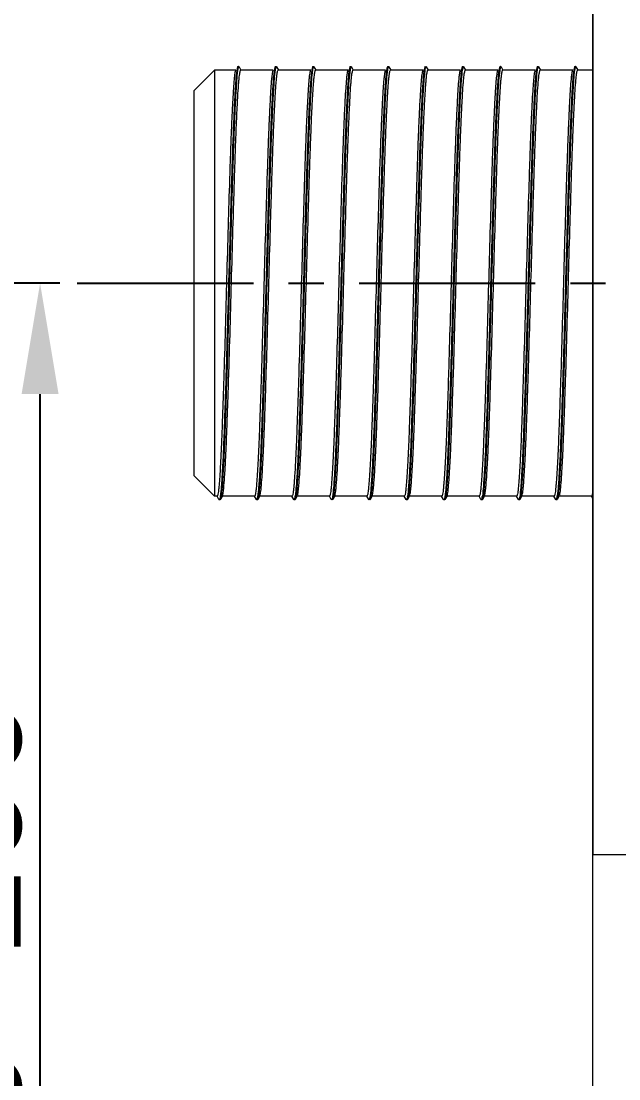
# Model space of a CAD drawing. Header units: millimetres. Extents: x 789 to 1209, y -1278 to -684.
# Drawn here: x 1021.25 to 1042.8, y -827.27 to -789.11 of the extents above; entities that cross this region are included whole.
import ezdxf

# ---------------------------------------------------------------- set-up
doc = ezdxf.new("R2010")
doc.units = ezdxf.units.MM
doc.header["$LTSCALE"] = 0.1
doc.linetypes.add('CENTERX2', pattern=[101.6, 63.5, -12.7, 12.7, -12.7])
doc.layers.get('0').update_dxf_attribs({"lineweight": 13})
doc.layers.add('CENTER', color=1, linetype='CENTERX2')
doc.layers.add('DIM', color=3, linetype='Continuous', lineweight=9)
doc.styles.get("Standard").update_dxf_attribs({"font": 'arial.ttf'})
doc.dimstyles.new('ISO-25', dxfattribs={"dimtxt": 2.5, "dimasz": 2.5, "dimexe": 1.25, "dimexo": 0.625, "dimtad": 1, "dimlfac": 1.333333, "dimtxsty": 'Standard', "dimcen": 2.5, "dimadec": 0, "dimazin": 0, "dimtfac": 1, "dimtmove": 0, "dimatfit": 3, "dimfxl": 0, "dimarcsym": 0})

# ---------------------------------------------------------------- blocks, each defined once
blk = doc.blocks.new('*D4')
at = {"layer": 'Defpoints', "color": 0}
for p in [(1021.936, -798.559), (1023.274, -798.559), (1023.274, -945.043)]:
    blk.add_point(p, dxfattribs=at)
at = {"layer": 'DIM', "color": 0, "linetype": 'ByBlock', "lineweight": -2}
for p, q in [((1022.649, -798.559), (1020.686, -798.559)), ((1021.936, -941.043), (1021.936, -802.559)), ((1022.649, -945.043), (1020.686, -945.043))]:
    blk.add_line(p, q, dxfattribs=at)
at = {"layer": 'DIM', "color": 0}
for points in [[(1021.269, -802.559), (1022.602, -802.559), (1021.936, -798.559)], [(1021.269, -941.043), (1022.602, -941.043), (1021.936, -945.043)]]:
    blk.add_solid(points, dxfattribs=at)
at = {"layer": 'DIM', "color": 0, "insert": (1019.269, -824.414), "char_height": 4, "attachment_point": 5, "rotation": 90}
blk.add_mtext('150~200', dxfattribs=at)

msp = doc.modelspace()

# ---------------------------------------------------------------- linework, layer by layer
msp.add_line((1041.868, -1155.19), (1041.868, -744.108))
at = {"color": 7, "linetype": 'Continuous'}
for p, q in [((1041.868, -777.938), (1041.868, -819.179)), ((1027.476, -791.623), (1028.225, -790.873)), ((1028.225, -790.873), (1028.225, -806.244)), ((1028.994, -790.873), (1028.225, -790.873)), ((1028.983, -790.882), (1028.988, -790.873)), ((1029.058, -790.753), (1029.027, -790.882)), ((1029.068, -790.744), (1029.058, -790.753)), ((1029.068, -790.744), (1029.098, -790.744)), ((1029.108, -790.753), (1029.098, -790.744)), ((1029.108, -790.753), (1029.176, -790.87)), ((1030.343, -790.873), (1029.172, -790.873)), ((1030.333, -790.882), (1030.338, -790.873)), ((1030.402, -790.765), (1030.383, -790.844)), ((1030.407, -790.753), (1030.402, -790.765)), ((1030.418, -790.744), (1030.407, -790.753)), ((1030.431, -790.765), (1030.412, -790.848)), ((1030.418, -790.744), (1030.448, -790.744)), ((1030.448, -790.744), (1030.431, -790.765)), ((1030.458, -790.753), (1030.448, -790.744)), ((1030.458, -790.753), (1030.526, -790.87)), ((1031.693, -790.873), (1030.522, -790.873)), ((1031.682, -790.882), (1031.688, -790.873)), ((1031.757, -790.753), (1031.729, -790.868)), ((1031.768, -790.744), (1031.757, -790.753)), ((1031.791, -790.748), (1031.761, -790.852)), ((1031.768, -790.744), (1031.797, -790.744)), ((1031.808, -790.753), (1031.797, -790.744)), ((1031.808, -790.753), (1031.876, -790.87)), ((1033.043, -790.873), (1031.872, -790.873)), ((1033.032, -790.882), (1033.038, -790.873)), ((1033.107, -790.753), (1033.081, -790.852)), ((1033.11, -790.857), (1033.097, -790.949)), ((1033.117, -790.744), (1033.107, -790.753)), ((1033.136, -790.753), (1033.11, -790.857)), ((1033.117, -790.744), (1033.147, -790.744)), ((1033.147, -790.744), (1033.138, -790.75)), ((1033.157, -790.753), (1033.147, -790.744)), ((1033.157, -790.753), (1033.225, -790.87)), ((1034.393, -790.873), (1033.221, -790.873)), ((1034.382, -790.882), (1034.387, -790.873)), ((1034.441, -790.799), (1034.431, -790.852)), ((1034.456, -790.753), (1034.441, -790.799)), ((1034.467, -790.744), (1034.456, -790.753)), ((1034.471, -790.799), (1034.46, -790.855)), ((1034.467, -790.744), (1034.497, -790.744)), ((1034.507, -790.753), (1034.497, -790.744)), ((1034.507, -790.753), (1034.575, -790.87)), ((1035.742, -790.873), (1034.571, -790.873)), ((1035.732, -790.882), (1035.737, -790.873)), ((1035.806, -790.753), (1035.772, -790.907)), ((1035.817, -790.744), (1035.806, -790.753)), ((1035.857, -790.753), (1035.846, -790.744)), ((1035.857, -790.753), (1035.925, -790.87)), ((1037.092, -790.873), (1035.921, -790.873)), ((1037.081, -790.882), (1037.087, -790.873)), ((1037.149, -790.769), (1037.131, -790.845)), ((1037.156, -790.753), (1037.149, -790.769)), ((1037.166, -790.744), (1037.156, -790.753)), ((1037.179, -790.769), (1037.16, -790.85)), ((1037.166, -790.744), (1037.196, -790.744)), ((1037.196, -790.744), (1037.179, -790.769)), ((1037.206, -790.753), (1037.196, -790.744)), ((1037.206, -790.753), (1037.274, -790.87)), ((1038.442, -790.873), (1037.27, -790.873)), ((1038.431, -790.882), (1038.436, -790.873)), ((1038.506, -790.753), (1038.476, -790.872)), ((1038.516, -790.744), (1038.506, -790.753)), ((1038.539, -790.747), (1038.508, -790.863)), ((1038.516, -790.744), (1038.546, -790.744)), ((1038.556, -790.753), (1038.546, -790.744)), ((1038.556, -790.753), (1038.624, -790.87)), ((1039.791, -790.873), (1038.62, -790.873)), ((1039.781, -790.882), (1039.786, -790.873)), ((1039.851, -790.762), (1039.831, -790.845)), ((1039.855, -790.753), (1039.851, -790.762)), ((1039.866, -790.744), (1039.855, -790.753)), ((1039.88, -790.762), (1039.859, -790.85)), ((1039.866, -790.744), (1039.895, -790.744)), ((1039.895, -790.744), (1039.88, -790.762)), ((1039.906, -790.753), (1039.895, -790.744)), ((1039.906, -790.753), (1039.974, -790.87)), ((1041.141, -790.873), (1039.97, -790.873)), ((1041.13, -790.882), (1041.136, -790.873)), ((1041.205, -790.753), (1041.178, -790.862)), ((1041.215, -790.744), (1041.205, -790.753)), ((1041.237, -790.749), (1041.213, -790.831)), ((1041.215, -790.744), (1041.245, -790.744)), ((1041.242, -790.745), (1041.237, -790.749)), ((1041.255, -790.753), (1041.245, -790.744)), ((1041.255, -790.753), (1041.323, -790.87)), ((1041.868, -790.873), (1041.32, -790.873)), ((1027.476, -791.623), (1027.476, -805.494)), ((1027.476, -805.494), (1028.225, -806.244)), ((1028.319, -806.244), (1028.225, -806.244)), ((1028.383, -806.364), (1028.315, -806.247)), ((1028.43, -806.259), (1028.422, -806.304)), ((1028.508, -806.235), (1028.433, -806.364)), ((1028.452, -806.304), (1028.433, -806.364)), ((1028.459, -806.261), (1028.452, -806.304)), ((1029.669, -806.244), (1028.497, -806.244)), ((1029.733, -806.364), (1029.665, -806.247)), ((1029.779, -806.263), (1029.755, -806.361)), ((1029.858, -806.235), (1029.783, -806.364)), ((1029.807, -806.271), (1029.783, -806.364)), ((1031.018, -806.244), (1029.847, -806.244)), ((1031.082, -806.364), (1031.014, -806.247)), ((1031.128, -806.269), (1031.1, -806.369)), ((1031.207, -806.235), (1031.133, -806.364)), ((1031.16, -806.25), (1031.133, -806.364)), ((1032.368, -806.244), (1031.197, -806.244)), ((1032.432, -806.364), (1032.364, -806.247)), ((1032.461, -806.345), (1032.442, -806.373)), ((1032.478, -806.267), (1032.461, -806.345)), ((1032.557, -806.235), (1032.482, -806.364)), ((1032.49, -806.345), (1032.482, -806.364)), ((1032.507, -806.271), (1032.49, -806.345)), ((1033.718, -806.244), (1032.547, -806.244)), ((1033.782, -806.364), (1033.714, -806.247)), ((1033.864, -806.221), (1033.832, -806.364)), ((1033.907, -806.235), (1033.832, -806.364)), ((1035.067, -806.244), (1033.896, -806.244)), ((1035.131, -806.364), (1035.063, -806.247)), ((1035.167, -806.321), (1035.142, -806.373)), ((1035.178, -806.263), (1035.167, -806.321)), ((1035.256, -806.235), (1035.182, -806.364)), ((1035.196, -806.321), (1035.182, -806.364)), ((1035.207, -806.266), (1035.196, -806.321)), ((1036.417, -806.244), (1035.246, -806.244)), ((1036.481, -806.364), (1036.413, -806.247)), ((1036.527, -806.263), (1036.503, -806.361)), ((1036.606, -806.235), (1036.532, -806.364)), ((1036.556, -806.27), (1036.532, -806.364)), ((1037.767, -806.244), (1036.606, -806.244)), ((1037.831, -806.364), (1037.763, -806.247)), ((1037.873, -806.286), (1037.849, -806.368)), ((1037.956, -806.235), (1037.881, -806.364)), ((1037.908, -806.255), (1037.881, -806.364)), ((1039.116, -806.244), (1037.945, -806.244)), ((1039.18, -806.364), (1039.112, -806.247)), ((1039.226, -806.266), (1039.205, -806.356)), ((1039.305, -806.235), (1039.231, -806.364)), ((1039.255, -806.271), (1039.235, -806.356)), ((1040.466, -806.244), (1039.295, -806.244)), ((1040.53, -806.364), (1040.462, -806.247)), ((1040.577, -806.256), (1040.547, -806.37)), ((1040.655, -806.235), (1040.581, -806.364)), ((1040.609, -806.246), (1040.581, -806.364)), ((1041.816, -806.244), (1040.655, -806.244)), ((1041.871, -806.349), (1041.812, -806.247)), ((1028.393, -806.373), (1028.383, -806.364)), ((1028.423, -806.373), (1028.393, -806.373)), ((1028.433, -806.364), (1028.423, -806.373)), ((1029.743, -806.373), (1029.733, -806.364)), ((1029.755, -806.362), (1029.743, -806.373)), ((1029.773, -806.373), (1029.743, -806.373)), ((1029.783, -806.364), (1029.773, -806.373)), ((1031.088, -806.371), (1031.082, -806.364)), ((1031.122, -806.373), (1031.093, -806.373)), ((1031.133, -806.364), (1031.122, -806.373)), ((1032.442, -806.373), (1032.432, -806.364)), ((1032.482, -806.364), (1032.472, -806.373)), ((1033.792, -806.373), (1033.782, -806.364)), ((1033.832, -806.364), (1033.822, -806.373)), ((1035.142, -806.373), (1035.131, -806.364)), ((1035.172, -806.373), (1035.142, -806.373)), ((1035.182, -806.364), (1035.172, -806.373)), ((1036.491, -806.373), (1036.481, -806.364)), ((1036.502, -806.363), (1036.491, -806.373)), ((1036.521, -806.373), (1036.491, -806.373)), ((1036.532, -806.364), (1036.521, -806.373)), ((1037.841, -806.373), (1037.831, -806.364)), ((1037.871, -806.373), (1037.841, -806.373)), ((1037.881, -806.364), (1037.871, -806.373)), ((1039.191, -806.373), (1039.18, -806.364)), ((1039.205, -806.356), (1039.191, -806.373)), ((1039.221, -806.373), (1039.191, -806.373)), ((1039.231, -806.364), (1039.221, -806.373)), ((1039.235, -806.356), (1039.231, -806.364)), ((1040.541, -806.373), (1040.53, -806.364)), ((1040.57, -806.373), (1040.541, -806.373)), ((1040.581, -806.364), (1040.57, -806.373)), ((1041.868, -819.179), (1044.118, -819.179))]:
    msp.add_line(p, q, dxfattribs=at)
for centre, radius, start, end in [((1030.987, -791.169), 1.951, 171.5238, 171.6728), ((1031.76, -791.079), 1.367, 170.2868, 170.736), ((1033.477, -791.138), 1.74, 171.149, 171.3906), ((1033.229, -791.099), 1.488, 170.4261, 171.1616), ((1035.901, -791.094), 1.461, 170.5774, 170.915), ((1038.53, -791.083), 1.389, 170.3506, 170.7864), ((1040.307, -791.15), 1.822, 171.275, 171.5005), ((1040.133, -791.124), 1.646, 170.8913, 171.2776), ((1041.249, -791.086), 1.409, 170.3753, 170.8372), ((1042.815, -791.121), 1.629, 170.9278, 171.1982), ((1042.433, -791.059), 1.241, 169.4443, 170.9847), ((1026.888, -806.016), 1.561, 351.0669, 351.3578), ((1029.642, -806.025), 1.505, 350.6851, 351.4961), ((1029.335, -805.978), 1.816, 351.4783, 351.7065), ((1033.726, -806.031), 1.47, 350.915, 351.2481), ((1036.646, -806.065), 1.247, 349.7848, 351.3392), ((1036.24, -806.001), 1.658, 351.2796, 351.5412), ((1038.933, -806), 1.664, 351.1464, 351.5845), ((1038.729, -805.97), 1.87, 351.5804, 351.7958), ((1036.45, -806.335), 0.0594, 331.5546, 333.221)]:
    msp.add_arc(centre, radius, start, end, dxfattribs=at)
for points, knots in [([(1029.027, -790.882), (1029.009, -791.004), (1028.983, -791.321), (1028.948, -791.901), (1028.912, -792.683), (1028.859, -794.049), (1028.801, -796.045), (1028.728, -798.596), (1028.67, -800.781), (1028.619, -802.443), (1028.582, -803.54), (1028.547, -804.485), (1028.512, -805.255), (1028.475, -805.825), (1028.449, -806.134), (1028.431, -806.251)], [0, 0, 0, 0, 0.024087, 0.061896, 0.113363, 0.176728, 0.328638, 0.502645, 0.67453, 0.75487, 0.826875, 0.888584, 0.939462, 0.977047, 1, 1, 1, 1]), ([(1029.056, -790.887), (1029.038, -791.011), (1029.012, -791.331), (1028.977, -791.917), (1028.941, -792.704), (1028.888, -794.078), (1028.83, -796.081), (1028.757, -798.638), (1028.699, -800.825), (1028.647, -802.486), (1028.611, -803.579), (1028.575, -804.52), (1028.54, -805.283), (1028.503, -805.845), (1028.477, -806.148), (1028.459, -806.261)], [0, 0, 0, 0, 0.024406, 0.062564, 0.114402, 0.178112, 0.330623, 0.504985, 0.676926, 0.757122, 0.828834, 0.890223, 0.94066, 0.97768, 1, 1, 1, 1]), ([(1028.983, -790.882), (1028.976, -790.894), (1028.967, -790.929), (1028.954, -790.995), (1028.941, -791.091), (1028.922, -791.272), (1028.901, -791.563), (1028.876, -791.99), (1028.85, -792.517), (1028.823, -793.137), (1028.797, -793.837), (1028.762, -794.895), (1028.719, -796.337), (1028.667, -798.141), (1028.617, -799.975), (1028.582, -801.19), (1028.563, -801.786)], [0, 0, 0, 0, 0.003669, 0.009899, 0.018714, 0.030059, 0.059866, 0.099005, 0.147619, 0.204864, 0.269524, 0.339993, 0.495832, 0.665997, 0.836048, 1, 1, 1, 1]), ([(1028.741, -801.786), (1028.761, -801.175), (1028.797, -799.928), (1028.848, -798.05), (1028.893, -796.485), (1028.93, -795.278), (1028.955, -794.445), (1028.982, -793.674), (1029.009, -792.975), (1029.035, -792.364), (1029.062, -791.853), (1029.084, -791.493), (1029.103, -791.26), (1029.116, -791.125), (1029.129, -791.02), (1029.143, -790.941), (1029.153, -790.899), (1029.166, -790.873), (1029.172, -790.873)], [0, 0, 0, 0, 0.167936, 0.342193, 0.515866, 0.597507, 0.673608, 0.744649, 0.80917, 0.865556, 0.912595, 0.94962, 0.964508, 0.976907, 0.986687, 0.99376, 0.998132, 1, 1, 1, 1]), ([(1029.092, -790.747), (1029.081, -790.757), (1029.071, -790.807), (1029.062, -790.851), (1029.057, -790.882)], [0, 0, 0, 0, 0.325454, 1, 1, 1, 1]), ([(1029.096, -790.744), (1029.095, -790.745), (1029.094, -790.745), (1029.093, -790.746), (1029.092, -790.747)], [0, 0, 0, 0, 0.468346, 1, 1, 1, 1]), ([(1029.098, -790.744), (1029.098, -790.744), (1029.097, -790.744), (1029.096, -790.744), (1029.096, -790.744)], [0, 0, 0, 0, 0.49086, 1, 1, 1, 1]), ([(1030.383, -790.844), (1030.363, -790.956), (1030.337, -791.255), (1030.302, -791.813), (1030.266, -792.581), (1030.229, -793.533), (1030.192, -794.638), (1030.142, -796.321), (1030.08, -798.527), (1030.021, -800.741), (1029.969, -802.427), (1029.932, -803.539), (1029.896, -804.496), (1029.86, -805.272), (1029.823, -805.842), (1029.797, -806.149), (1029.779, -806.263)], [0, 0, 0, 0, 0.022082, 0.05835, 0.108645, 0.171437, 0.243665, 0.32345, 0.498836, 0.672657, 0.753938, 0.82673, 0.888954, 0.940103, 0.977576, 1, 1, 1, 1]), ([(1030.41, -790.859), (1030.391, -790.976), (1030.365, -791.284), (1030.33, -791.855), (1030.294, -792.633), (1030.256, -793.594), (1030.22, -794.704), (1030.17, -796.39), (1030.108, -798.594), (1030.049, -800.803), (1029.997, -802.481), (1029.96, -803.584), (1029.925, -804.532), (1029.889, -805.299), (1029.852, -805.859), (1029.826, -806.16), (1029.807, -806.271)], [0, 0, 0, 0, 0.023016, 0.06011, 0.111163, 0.174526, 0.247086, 0.32719, 0.502603, 0.675942, 0.756794, 0.829035, 0.89073, 0.941303, 0.978162, 1, 1, 1, 1]), ([(1030.333, -790.882), (1030.326, -790.894), (1030.316, -790.929), (1030.304, -790.995), (1030.291, -791.091), (1030.272, -791.271), (1030.25, -791.563), (1030.226, -791.99), (1030.2, -792.517), (1030.173, -793.137), (1030.147, -793.837), (1030.112, -794.895), (1030.069, -796.337), (1030.016, -798.141), (1029.967, -799.975), (1029.931, -801.19), (1029.913, -801.786)], [0, 0, 0, 0, 0.003663, 0.009896, 0.018702, 0.030032, 0.059854, 0.098999, 0.147603, 0.204856, 0.269554, 0.339968, 0.495826, 0.665961, 0.836049, 1, 1, 1, 1]), ([(1030.091, -801.786), (1030.11, -801.175), (1030.147, -799.928), (1030.197, -798.049), (1030.243, -796.485), (1030.279, -795.278), (1030.305, -794.445), (1030.331, -793.674), (1030.358, -792.975), (1030.385, -792.364), (1030.412, -791.853), (1030.434, -791.493), (1030.452, -791.26), (1030.466, -791.125), (1030.478, -791.02), (1030.492, -790.941), (1030.503, -790.899), (1030.515, -790.873), (1030.522, -790.873)], [0, 0, 0, 0, 0.167933, 0.342226, 0.515873, 0.597504, 0.673626, 0.744625, 0.809178, 0.86557, 0.912597, 0.94963, 0.96453, 0.976923, 0.986686, 0.993762, 0.998129, 1, 1, 1, 1]), ([(1031.729, -790.868), (1031.71, -790.986), (1031.684, -791.296), (1031.65, -791.865), (1031.613, -792.637), (1031.576, -793.588), (1031.54, -794.686), (1031.491, -796.352), (1031.429, -798.533), (1031.361, -801.093), (1031.298, -803.08), (1031.248, -804.447), (1031.212, -805.226), (1031.176, -805.805), (1031.149, -806.121), (1031.132, -806.24)], [0, 0, 0, 0, 0.023317, 0.060422, 0.111227, 0.174079, 0.246013, 0.325323, 0.499186, 0.671398, 0.824593, 0.886784, 0.938224, 0.976445, 1, 1, 1, 1]), ([(1031.757, -790.878), (1031.739, -790.999), (1031.712, -791.313), (1031.678, -791.891), (1031.642, -792.671), (1031.597, -793.827), (1031.55, -795.369), (1031.495, -797.264), (1031.44, -799.248), (1031.387, -801.186), (1031.332, -802.943), (1031.281, -804.408), (1031.234, -805.394), (1031.193, -805.965), (1031.173, -806.17), (1031.16, -806.25)], [0, 0, 0, 0, 0.023864, 0.061495, 0.112805, 0.176069, 0.287123, 0.413705, 0.545694, 0.673998, 0.791764, 0.888369, 0.959961, 0.984166, 1, 1, 1, 1]), ([(1031.682, -790.882), (1031.676, -790.894), (1031.666, -790.929), (1031.653, -790.995), (1031.641, -791.091), (1031.622, -791.272), (1031.6, -791.563), (1031.575, -791.99), (1031.549, -792.517), (1031.523, -793.137), (1031.497, -793.837), (1031.461, -794.895), (1031.419, -796.337), (1031.366, -798.141), (1031.317, -799.975), (1031.281, -801.19), (1031.262, -801.786)], [0, 0, 0, 0, 0.003668, 0.009896, 0.018717, 0.03006, 0.059851, 0.099003, 0.147611, 0.204862, 0.269525, 0.339968, 0.49583, 0.665983, 0.836064, 1, 1, 1, 1]), ([(1031.441, -801.786), (1031.46, -801.175), (1031.496, -799.929), (1031.547, -798.05), (1031.593, -796.485), (1031.629, -795.278), (1031.654, -794.445), (1031.681, -793.674), (1031.708, -792.975), (1031.735, -792.364), (1031.761, -791.853), (1031.783, -791.493), (1031.802, -791.26), (1031.815, -791.125), (1031.828, -791.02), (1031.842, -790.941), (1031.852, -790.899), (1031.865, -790.873), (1031.872, -790.873)], [0, 0, 0, 0, 0.167912, 0.342204, 0.515869, 0.597496, 0.673631, 0.74465, 0.809171, 0.865561, 0.912588, 0.949632, 0.964506, 0.976899, 0.986683, 0.993756, 0.998125, 1, 1, 1, 1]), ([(1031.794, -790.745), (1031.794, -790.745), (1031.792, -790.746), (1031.791, -790.747), (1031.791, -790.748)], [0, 0, 0, 0, 0.461579, 1, 1, 1, 1]), ([(1031.797, -790.744), (1031.797, -790.744), (1031.796, -790.744), (1031.795, -790.744), (1031.794, -790.745)], [0, 0, 0, 0, 0.485163, 1, 1, 1, 1]), ([(1033.081, -790.852), (1033.062, -790.966), (1033.036, -791.27), (1033.001, -791.835), (1032.964, -792.608), (1032.927, -793.564), (1032.891, -794.672), (1032.841, -796.356), (1032.778, -798.561), (1032.72, -800.772), (1032.668, -802.454), (1032.631, -803.562), (1032.595, -804.514), (1032.559, -805.285), (1032.522, -805.85), (1032.496, -806.154), (1032.478, -806.267)], [0, 0, 0, 0, 0.022568, 0.059267, 0.109953, 0.173036, 0.245432, 0.325355, 0.500743, 0.674306, 0.755361, 0.827859, 0.889822, 0.940684, 0.977856, 1, 1, 1, 1]), ([(1033.097, -790.949), (1033.08, -791.087), (1033.054, -791.433), (1033.02, -792.054), (1032.983, -792.87), (1032.931, -794.263), (1032.873, -796.268), (1032.801, -798.81), (1032.744, -800.97), (1032.692, -802.601), (1032.657, -803.67), (1032.622, -804.587), (1032.586, -805.328), (1032.55, -805.871), (1032.525, -806.163), (1032.507, -806.271)], [0, 0, 0, 0, 0.027186, 0.06784, 0.121733, 0.186833, 0.340573, 0.51422, 0.684341, 0.763232, 0.833474, 0.893546, 0.942748, 0.978631, 1, 1, 1, 1]), ([(1033.032, -790.882), (1033.025, -790.894), (1033.016, -790.929), (1033.003, -790.995), (1032.99, -791.091), (1032.971, -791.271), (1032.95, -791.563), (1032.925, -791.99), (1032.899, -792.517), (1032.873, -793.137), (1032.846, -793.837), (1032.811, -794.895), (1032.768, -796.337), (1032.716, -798.141), (1032.666, -799.975), (1032.631, -801.19), (1032.612, -801.786)], [0, 0, 0, 0, 0.003664, 0.009898, 0.018703, 0.030037, 0.059853, 0.098999, 0.147608, 0.204861, 0.269553, 0.339966, 0.495818, 0.665967, 0.836048, 1, 1, 1, 1]), ([(1032.791, -801.786), (1032.81, -801.175), (1032.846, -799.928), (1032.897, -798.049), (1032.942, -796.485), (1032.979, -795.278), (1033.004, -794.445), (1033.031, -793.674), (1033.058, -792.976), (1033.085, -792.364), (1033.111, -791.853), (1033.133, -791.493), (1033.152, -791.26), (1033.165, -791.125), (1033.178, -791.02), (1033.192, -790.941), (1033.202, -790.899), (1033.215, -790.873), (1033.221, -790.873)], [0, 0, 0, 0, 0.167929, 0.34222, 0.515883, 0.597492, 0.673642, 0.744621, 0.809173, 0.865567, 0.912589, 0.949639, 0.964526, 0.976922, 0.986686, 0.993762, 0.998131, 1, 1, 1, 1]), ([(1033.138, -790.75), (1033.138, -790.751), (1033.137, -790.752), (1033.137, -790.753), (1033.136, -790.753)], [0, 0, 0, 0, 0.48342, 1, 1, 1, 1]), ([(1034.431, -790.852), (1034.412, -790.965), (1034.386, -791.264), (1034.351, -791.818), (1034.316, -792.576), (1034.278, -793.516), (1034.242, -794.603), (1034.193, -796.261), (1034.131, -798.438), (1034.063, -801.003), (1034, -803), (1033.95, -804.382), (1033.914, -805.173), (1033.878, -805.769), (1033.851, -806.096), (1033.834, -806.221)], [0, 0, 0, 0, 0.022302, 0.058444, 0.108306, 0.170379, 0.241774, 0.3205, 0.493928, 0.66643, 0.820785, 0.883709, 0.936039, 0.975315, 1, 1, 1, 1]), ([(1034.459, -790.863), (1034.44, -790.98), (1034.414, -791.284), (1034.38, -791.846), (1034.344, -792.611), (1034.307, -793.553), (1034.271, -794.642), (1034.222, -796.299), (1034.16, -798.47), (1034.092, -801.026), (1034.029, -803.015), (1033.98, -804.39), (1033.944, -805.178), (1033.908, -805.77), (1033.881, -806.096), (1033.864, -806.221)], [0, 0, 0, 0, 0.022938, 0.059611, 0.10991, 0.172258, 0.243759, 0.322546, 0.495731, 0.667738, 0.821493, 0.88416, 0.936276, 0.975396, 1, 1, 1, 1]), ([(1034.382, -790.882), (1034.375, -790.894), (1034.366, -790.929), (1034.353, -790.996), (1034.34, -791.091), (1034.321, -791.272), (1034.299, -791.563), (1034.275, -791.99), (1034.249, -792.517), (1034.222, -793.137), (1034.196, -793.837), (1034.161, -794.895), (1034.118, -796.337), (1034.065, -798.141), (1034.016, -799.975), (1033.98, -801.19), (1033.962, -801.786)], [0, 0, 0, 0, 0.003665, 0.009898, 0.018726, 0.030062, 0.059834, 0.099001, 0.147609, 0.204862, 0.269525, 0.339982, 0.495833, 0.665975, 0.836036, 1, 1, 1, 1]), ([(1034.14, -801.786), (1034.159, -801.175), (1034.196, -799.928), (1034.246, -798.05), (1034.292, -796.485), (1034.328, -795.278), (1034.354, -794.445), (1034.38, -793.674), (1034.407, -792.975), (1034.434, -792.364), (1034.461, -791.853), (1034.483, -791.493), (1034.501, -791.26), (1034.515, -791.125), (1034.527, -791.02), (1034.541, -790.941), (1034.552, -790.899), (1034.564, -790.873), (1034.571, -790.873)], [0, 0, 0, 0, 0.167939, 0.342211, 0.515866, 0.597499, 0.673636, 0.744647, 0.809171, 0.865559, 0.912594, 0.949651, 0.964508, 0.97689, 0.986678, 0.993759, 0.998126, 1, 1, 1, 1]), ([(1034.497, -790.744), (1034.49, -790.744), (1034.478, -790.768), (1034.474, -790.785), (1034.471, -790.799)], [0, 0, 0, 0, 0.303643, 1, 1, 1, 1]), ([(1035.772, -790.907), (1035.754, -791.036), (1035.728, -791.364), (1035.694, -791.959), (1035.658, -792.753), (1035.605, -794.128), (1035.547, -796.125), (1035.475, -798.669), (1035.417, -800.842), (1035.366, -802.491), (1035.329, -803.577), (1035.295, -804.513), (1035.259, -805.273), (1035.223, -805.835), (1035.197, -806.14), (1035.179, -806.254)], [0, 0, 0, 0, 0.025304, 0.064192, 0.11656, 0.18053, 0.332929, 0.506607, 0.677691, 0.757456, 0.828839, 0.889956, 0.940329, 0.977443, 1, 1, 1, 1]), ([(1035.802, -790.907), (1035.784, -791.036), (1035.758, -791.366), (1035.723, -791.964), (1035.687, -792.762), (1035.635, -794.144), (1035.576, -796.149), (1035.503, -798.702), (1035.446, -800.881), (1035.394, -802.531), (1035.358, -803.616), (1035.323, -804.548), (1035.287, -805.302), (1035.251, -805.856), (1035.225, -806.155), (1035.207, -806.266)], [0, 0, 0, 0, 0.025388, 0.064436, 0.117033, 0.181272, 0.334275, 0.508458, 0.679818, 0.759548, 0.830738, 0.891604, 0.941571, 0.978118, 1, 1, 1, 1]), ([(1035.732, -790.882), (1035.725, -790.894), (1035.715, -790.929), (1035.702, -790.995), (1035.69, -791.091), (1035.671, -791.272), (1035.649, -791.563), (1035.624, -791.99), (1035.598, -792.517), (1035.572, -793.137), (1035.546, -793.837), (1035.51, -794.895), (1035.468, -796.337), (1035.415, -798.141), (1035.366, -799.975), (1035.33, -801.19), (1035.311, -801.786)], [0, 0, 0, 0, 0.003662, 0.009897, 0.018703, 0.030036, 0.05987, 0.098995, 0.147614, 0.204864, 0.269535, 0.339996, 0.495816, 0.665966, 0.836028, 1, 1, 1, 1]), ([(1035.49, -801.786), (1035.509, -801.175), (1035.546, -799.928), (1035.596, -798.049), (1035.642, -796.485), (1035.678, -795.278), (1035.704, -794.445), (1035.73, -793.674), (1035.757, -792.976), (1035.784, -792.364), (1035.81, -791.853), (1035.832, -791.493), (1035.851, -791.26), (1035.864, -791.125), (1035.877, -791.02), (1035.891, -790.941), (1035.901, -790.899), (1035.914, -790.873), (1035.921, -790.873)], [0, 0, 0, 0, 0.167951, 0.342219, 0.515888, 0.597507, 0.673632, 0.744636, 0.809172, 0.865566, 0.912595, 0.949642, 0.964534, 0.976927, 0.986693, 0.99377, 0.99814, 1, 1, 1, 1]), ([(1035.841, -790.746), (1035.836, -790.75), (1035.829, -790.767), (1035.814, -790.82), (1035.807, -790.869), (1035.802, -790.907)], [0, 0, 0, 0, 0.113328, 0.31581, 1, 1, 1, 1]), ([(1035.844, -790.744), (1035.844, -790.745), (1035.843, -790.745), (1035.842, -790.746), (1035.841, -790.746)], [0, 0, 0, 0, 0.473193, 1, 1, 1, 1]), ([(1035.846, -790.744), (1035.846, -790.744), (1035.845, -790.744), (1035.845, -790.744), (1035.844, -790.744)], [0, 0, 0, 0, 0.49338, 1, 1, 1, 1]), ([(1037.131, -790.845), (1037.112, -790.958), (1037.086, -791.258), (1037.051, -791.816), (1037.015, -792.585), (1036.977, -793.538), (1036.94, -794.643), (1036.891, -796.326), (1036.828, -798.531), (1036.769, -800.744), (1036.717, -802.429), (1036.68, -803.541), (1036.645, -804.497), (1036.609, -805.272), (1036.572, -805.842), (1036.546, -806.149), (1036.527, -806.263)], [0, 0, 0, 0, 0.022159, 0.058496, 0.108851, 0.171663, 0.24395, 0.323709, 0.499045, 0.672807, 0.754051, 0.82681, 0.889018, 0.940121, 0.977582, 1, 1, 1, 1]), ([(1037.158, -790.86), (1037.139, -790.977), (1037.113, -791.286), (1037.078, -791.857), (1037.042, -792.635), (1037.005, -793.596), (1036.968, -794.706), (1036.919, -796.392), (1036.856, -798.595), (1036.798, -800.802), (1036.746, -802.479), (1036.709, -803.582), (1036.673, -804.53), (1036.637, -805.297), (1036.6, -805.857), (1036.574, -806.159), (1036.556, -806.27)], [0, 0, 0, 0, 0.023061, 0.060195, 0.111278, 0.174625, 0.247225, 0.327275, 0.502603, 0.675882, 0.756709, 0.828941, 0.890654, 0.941217, 0.978113, 1, 1, 1, 1]), ([(1037.081, -790.882), (1037.075, -790.894), (1037.065, -790.929), (1037.052, -790.995), (1037.039, -791.091), (1037.02, -791.272), (1036.999, -791.563), (1036.974, -791.99), (1036.948, -792.517), (1036.922, -793.137), (1036.895, -793.837), (1036.86, -794.895), (1036.817, -796.337), (1036.765, -798.141), (1036.715, -799.975), (1036.68, -801.19), (1036.661, -801.786)], [0, 0, 0, 0, 0.003665, 0.009897, 0.018712, 0.030038, 0.059872, 0.098988, 0.147599, 0.204864, 0.269517, 0.340002, 0.495834, 0.665959, 0.836015, 1, 1, 1, 1]), ([(1036.84, -801.786), (1036.859, -801.175), (1036.895, -799.928), (1036.946, -798.049), (1036.991, -796.485), (1037.028, -795.278), (1037.053, -794.445), (1037.08, -793.674), (1037.107, -792.975), (1037.134, -792.364), (1037.16, -791.853), (1037.182, -791.493), (1037.201, -791.26), (1037.214, -791.125), (1037.227, -791.02), (1037.241, -790.941), (1037.251, -790.899), (1037.264, -790.873), (1037.27, -790.873)], [0, 0, 0, 0, 0.167964, 0.342225, 0.515864, 0.59752, 0.673622, 0.74465, 0.809167, 0.865573, 0.912597, 0.949634, 0.964529, 0.976909, 0.986681, 0.993759, 0.998125, 1, 1, 1, 1]), ([(1038.476, -790.872), (1038.458, -790.991), (1038.432, -791.303), (1038.397, -791.876), (1038.361, -792.651), (1038.324, -793.606), (1038.288, -794.706), (1038.239, -796.375), (1038.177, -798.557), (1038.119, -800.745), (1038.068, -802.412), (1038.031, -803.513), (1037.996, -804.464), (1037.96, -805.239), (1037.923, -805.814), (1037.897, -806.127), (1037.88, -806.245)], [0, 0, 0, 0, 0.023535, 0.060866, 0.111907, 0.17495, 0.247055, 0.326477, 0.500477, 0.672665, 0.75326, 0.825595, 0.887587, 0.938801, 0.97675, 1, 1, 1, 1]), ([(1038.505, -790.881), (1038.487, -791.003), (1038.46, -791.32), (1038.426, -791.901), (1038.39, -792.684), (1038.337, -794.054), (1038.278, -796.052), (1038.205, -798.608), (1038.147, -800.796), (1038.096, -802.459), (1038.059, -803.555), (1038.024, -804.5), (1037.989, -805.267), (1037.952, -805.833), (1037.926, -806.141), (1037.908, -806.255)], [0, 0, 0, 0, 0.024071, 0.061921, 0.113466, 0.176929, 0.329072, 0.503308, 0.675359, 0.755712, 0.827666, 0.889265, 0.939994, 0.977364, 1, 1, 1, 1]), ([(1038.431, -790.882), (1038.424, -790.894), (1038.415, -790.929), (1038.402, -790.995), (1038.389, -791.091), (1038.37, -791.272), (1038.348, -791.563), (1038.324, -791.99), (1038.298, -792.517), (1038.271, -793.137), (1038.245, -793.837), (1038.21, -794.895), (1038.167, -796.337), (1038.114, -798.141), (1038.065, -799.975), (1038.029, -801.19), (1038.011, -801.786)], [0, 0, 0, 0, 0.003671, 0.009904, 0.018707, 0.030037, 0.05988, 0.098998, 0.14762, 0.204866, 0.269526, 0.340013, 0.495827, 0.665974, 0.836027, 1, 1, 1, 1]), ([(1038.189, -801.786), (1038.208, -801.175), (1038.245, -799.928), (1038.296, -798.049), (1038.341, -796.485), (1038.377, -795.278), (1038.403, -794.445), (1038.429, -793.674), (1038.456, -792.976), (1038.483, -792.364), (1038.51, -791.853), (1038.532, -791.493), (1038.55, -791.26), (1038.564, -791.125), (1038.576, -791.02), (1038.59, -790.941), (1038.601, -790.899), (1038.613, -790.873), (1038.62, -790.873)], [0, 0, 0, 0, 0.167955, 0.34221, 0.515871, 0.597516, 0.673606, 0.744639, 0.809164, 0.865553, 0.912594, 0.949624, 0.964528, 0.976918, 0.986682, 0.993756, 0.998133, 1, 1, 1, 1]), ([(1038.543, -790.745), (1038.542, -790.745), (1038.541, -790.746), (1038.54, -790.747), (1038.539, -790.747)], [0, 0, 0, 0, 0.464584, 1, 1, 1, 1]), ([(1038.546, -790.744), (1038.545, -790.744), (1038.544, -790.744), (1038.543, -790.744), (1038.543, -790.745)], [0, 0, 0, 0, 0.488183, 1, 1, 1, 1]), ([(1039.831, -790.845), (1039.811, -790.958), (1039.785, -791.258), (1039.75, -791.818), (1039.714, -792.587), (1039.676, -793.542), (1039.64, -794.648), (1039.59, -796.333), (1039.527, -798.541), (1039.469, -800.755), (1039.416, -802.441), (1039.379, -803.552), (1039.344, -804.508), (1039.308, -805.281), (1039.27, -805.848), (1039.245, -806.153), (1039.226, -806.266)], [0, 0, 0, 0, 0.022178, 0.058554, 0.108974, 0.171869, 0.244224, 0.324091, 0.49959, 0.673437, 0.754678, 0.82737, 0.889514, 0.940496, 0.977788, 1, 1, 1, 1]), ([(1039.858, -790.861), (1039.839, -790.979), (1039.812, -791.289), (1039.778, -791.861), (1039.741, -792.64), (1039.704, -793.602), (1039.668, -794.713), (1039.618, -796.399), (1039.555, -798.602), (1039.497, -800.809), (1039.445, -802.485), (1039.408, -803.588), (1039.372, -804.535), (1039.337, -805.301), (1039.299, -805.86), (1039.274, -806.161), (1039.255, -806.271)], [0, 0, 0, 0, 0.023145, 0.060354, 0.111508, 0.174924, 0.247545, 0.327656, 0.503023, 0.676273, 0.757069, 0.829228, 0.890896, 0.941389, 0.978202, 1, 1, 1, 1]), ([(1039.781, -790.882), (1039.774, -790.894), (1039.764, -790.929), (1039.751, -790.995), (1039.739, -791.091), (1039.72, -791.272), (1039.698, -791.563), (1039.673, -791.99), (1039.647, -792.517), (1039.621, -793.137), (1039.595, -793.837), (1039.559, -794.895), (1039.517, -796.337), (1039.464, -798.141), (1039.415, -799.975), (1039.379, -801.19), (1039.36, -801.786)], [0, 0, 0, 0, 0.003664, 0.009896, 0.018706, 0.030031, 0.059869, 0.098995, 0.147602, 0.20486, 0.269535, 0.340002, 0.495839, 0.665963, 0.836037, 1, 1, 1, 1]), ([(1039.539, -801.786), (1039.558, -801.175), (1039.595, -799.928), (1039.645, -798.049), (1039.691, -796.485), (1039.727, -795.278), (1039.753, -794.445), (1039.779, -793.674), (1039.806, -792.975), (1039.833, -792.364), (1039.859, -791.853), (1039.881, -791.493), (1039.9, -791.26), (1039.913, -791.125), (1039.926, -791.02), (1039.94, -790.941), (1039.95, -790.899), (1039.963, -790.873), (1039.97, -790.873)], [0, 0, 0, 0, 0.167947, 0.342223, 0.51586, 0.597518, 0.673605, 0.74464, 0.809172, 0.865568, 0.912602, 0.949626, 0.964533, 0.976917, 0.986683, 0.993761, 0.998127, 1, 1, 1, 1]), ([(1041.178, -790.862), (1041.159, -790.978), (1041.133, -791.284), (1041.098, -791.848), (1041.062, -792.616), (1041.025, -793.564), (1040.989, -794.659), (1040.94, -796.325), (1040.878, -798.506), (1040.81, -801.07), (1040.747, -803.061), (1040.697, -804.433), (1040.661, -805.215), (1040.624, -805.798), (1040.598, -806.116), (1040.58, -806.237)], [0, 0, 0, 0, 0.022949, 0.059715, 0.110219, 0.172849, 0.244664, 0.323839, 0.497706, 0.670112, 0.823696, 0.886095, 0.937753, 0.976222, 1, 1, 1, 1]), ([(1041.206, -790.872), (1041.187, -790.991), (1041.161, -791.302), (1041.127, -791.875), (1041.09, -792.651), (1041.053, -793.605), (1041.017, -794.706), (1040.968, -796.375), (1040.906, -798.558), (1040.848, -800.746), (1040.797, -802.413), (1040.76, -803.515), (1040.725, -804.466), (1040.689, -805.24), (1040.653, -805.815), (1040.626, -806.128), (1040.609, -806.246)], [0, 0, 0, 0, 0.02354, 0.060861, 0.111891, 0.174943, 0.247039, 0.326504, 0.500534, 0.672726, 0.753318, 0.825647, 0.887653, 0.938846, 0.976778, 1, 1, 1, 1]), ([(1041.13, -790.882), (1041.124, -790.894), (1041.114, -790.929), (1041.101, -790.995), (1041.088, -791.091), (1041.069, -791.272), (1041.048, -791.563), (1041.023, -791.99), (1040.997, -792.517), (1040.971, -793.137), (1040.944, -793.837), (1040.909, -794.895), (1040.866, -796.337), (1040.814, -798.141), (1040.764, -799.975), (1040.729, -801.19), (1040.71, -801.786)], [0, 0, 0, 0, 0.003669, 0.009899, 0.018713, 0.030057, 0.059868, 0.099004, 0.147619, 0.204864, 0.269523, 0.339997, 0.495832, 0.665995, 0.836045, 1, 1, 1, 1]), ([(1040.889, -801.786), (1040.908, -801.175), (1040.944, -799.928), (1040.995, -798.05), (1041.04, -796.485), (1041.077, -795.278), (1041.102, -794.445), (1041.129, -793.674), (1041.156, -792.975), (1041.183, -792.364), (1041.209, -791.853), (1041.231, -791.493), (1041.25, -791.26), (1041.263, -791.125), (1041.276, -791.02), (1041.29, -790.941), (1041.3, -790.899), (1041.313, -790.873), (1041.32, -790.873)], [0, 0, 0, 0, 0.167939, 0.342195, 0.515865, 0.597509, 0.673606, 0.744649, 0.809169, 0.865556, 0.912595, 0.949619, 0.964509, 0.976909, 0.986687, 0.99376, 0.998132, 1, 1, 1, 1]), ([(1041.245, -790.744), (1041.245, -790.744), (1041.243, -790.744), (1041.242, -790.745), (1041.242, -790.745)], [0, 0, 0, 0, 0.480052, 1, 1, 1, 1]), ([(1028.563, -801.786), (1028.553, -802.107), (1028.533, -802.717), (1028.503, -803.581), (1028.474, -804.343), (1028.444, -804.991), (1028.418, -805.454), (1028.396, -805.755), (1028.381, -805.927), (1028.367, -806.058), (1028.352, -806.158), (1028.34, -806.209), (1028.327, -806.244), (1028.319, -806.244)], [0, 0, 0, 0, 0.215327, 0.40952, 0.580209, 0.726831, 0.844459, 0.891216, 0.929639, 0.959602, 0.981148, 0.994439, 1, 1, 1, 1]), ([(1028.508, -806.235), (1028.516, -806.222), (1028.526, -806.181), (1028.539, -806.104), (1028.552, -805.992), (1028.574, -805.774), (1028.599, -805.416), (1028.628, -804.893), (1028.656, -804.256), (1028.684, -803.515), (1028.713, -802.681), (1028.732, -802.094), (1028.741, -801.786)], [0, 0, 0, 0, 0.010097, 0.027697, 0.052994, 0.086077, 0.175314, 0.293939, 0.438522, 0.604761, 0.792774, 1, 1, 1, 1]), ([(1029.913, -801.786), (1029.903, -802.107), (1029.883, -802.717), (1029.853, -803.582), (1029.824, -804.344), (1029.794, -804.991), (1029.767, -805.454), (1029.745, -805.755), (1029.73, -805.927), (1029.716, -806.058), (1029.702, -806.158), (1029.69, -806.209), (1029.677, -806.244), (1029.669, -806.244)], [0, 0, 0, 0, 0.215338, 0.409617, 0.580181, 0.726831, 0.844468, 0.891255, 0.929634, 0.959498, 0.981055, 0.994428, 1, 1, 1, 1]), ([(1029.858, -806.235), (1029.865, -806.222), (1029.875, -806.181), (1029.889, -806.104), (1029.902, -805.992), (1029.923, -805.773), (1029.948, -805.416), (1029.977, -804.893), (1030.006, -804.256), (1030.034, -803.515), (1030.062, -802.681), (1030.081, -802.094), (1030.091, -801.786)], [0, 0, 0, 0, 0.01018, 0.027848, 0.053091, 0.0861, 0.175376, 0.294034, 0.438574, 0.604739, 0.792785, 1, 1, 1, 1]), ([(1031.262, -801.786), (1031.252, -802.107), (1031.232, -802.717), (1031.203, -803.582), (1031.174, -804.344), (1031.144, -804.991), (1031.117, -805.454), (1031.095, -805.755), (1031.08, -805.927), (1031.066, -806.058), (1031.051, -806.158), (1031.04, -806.209), (1031.027, -806.244), (1031.018, -806.244)], [0, 0, 0, 0, 0.215348, 0.40957, 0.580231, 0.72688, 0.844503, 0.891283, 0.929668, 0.959542, 0.981092, 0.994433, 1, 1, 1, 1]), ([(1031.207, -806.235), (1031.215, -806.222), (1031.225, -806.181), (1031.239, -806.104), (1031.252, -805.992), (1031.273, -805.774), (1031.298, -805.416), (1031.327, -804.893), (1031.356, -804.256), (1031.384, -803.515), (1031.412, -802.681), (1031.431, -802.094), (1031.441, -801.786)], [0, 0, 0, 0, 0.010148, 0.027796, 0.053048, 0.086062, 0.175333, 0.29395, 0.438556, 0.604774, 0.792776, 1, 1, 1, 1]), ([(1032.612, -801.786), (1032.602, -802.107), (1032.582, -802.717), (1032.552, -803.582), (1032.523, -804.343), (1032.493, -804.991), (1032.467, -805.454), (1032.445, -805.755), (1032.43, -805.927), (1032.416, -806.058), (1032.401, -806.158), (1032.39, -806.209), (1032.376, -806.244), (1032.368, -806.244)], [0, 0, 0, 0, 0.215349, 0.409577, 0.580157, 0.726844, 0.844468, 0.891254, 0.929629, 0.959516, 0.98105, 0.994431, 1, 1, 1, 1]), ([(1032.557, -806.235), (1032.565, -806.222), (1032.575, -806.181), (1032.588, -806.104), (1032.602, -805.992), (1032.623, -805.773), (1032.648, -805.416), (1032.677, -804.893), (1032.706, -804.256), (1032.733, -803.515), (1032.762, -802.681), (1032.781, -802.094), (1032.791, -801.786)], [0, 0, 0, 0, 0.010193, 0.027839, 0.053091, 0.086108, 0.175384, 0.294014, 0.43862, 0.604779, 0.792776, 1, 1, 1, 1]), ([(1033.962, -801.786), (1033.952, -802.107), (1033.932, -802.717), (1033.902, -803.582), (1033.873, -804.344), (1033.843, -804.991), (1033.816, -805.454), (1033.794, -805.755), (1033.779, -805.927), (1033.765, -806.058), (1033.751, -806.158), (1033.739, -806.209), (1033.726, -806.244), (1033.718, -806.244)], [0, 0, 0, 0, 0.215341, 0.409617, 0.580217, 0.726874, 0.844485, 0.891272, 0.92966, 0.959548, 0.98107, 0.994417, 1, 1, 1, 1]), ([(1033.907, -806.235), (1033.914, -806.222), (1033.924, -806.181), (1033.938, -806.104), (1033.951, -805.992), (1033.972, -805.774), (1033.998, -805.416), (1034.027, -804.893), (1034.055, -804.256), (1034.083, -803.515), (1034.112, -802.681), (1034.131, -802.094), (1034.14, -801.786)], [0, 0, 0, 0, 0.010163, 0.02779, 0.053038, 0.086062, 0.175342, 0.293948, 0.438576, 0.60473, 0.792779, 1, 1, 1, 1]), ([(1035.311, -801.786), (1035.301, -802.107), (1035.282, -802.717), (1035.252, -803.582), (1035.223, -804.343), (1035.193, -804.991), (1035.166, -805.454), (1035.144, -805.755), (1035.129, -805.927), (1035.115, -806.058), (1035.1, -806.158), (1035.089, -806.209), (1035.076, -806.244), (1035.067, -806.244)], [0, 0, 0, 0, 0.215326, 0.409616, 0.580149, 0.726854, 0.844479, 0.891233, 0.929618, 0.959525, 0.981041, 0.994439, 1, 1, 1, 1]), ([(1035.256, -806.235), (1035.264, -806.222), (1035.274, -806.181), (1035.288, -806.104), (1035.301, -805.992), (1035.322, -805.773), (1035.347, -805.416), (1035.376, -804.893), (1035.405, -804.256), (1035.433, -803.515), (1035.461, -802.681), (1035.48, -802.094), (1035.49, -801.786)], [0, 0, 0, 0, 0.010198, 0.027848, 0.05309, 0.086141, 0.175378, 0.294004, 0.438648, 0.60474, 0.792801, 1, 1, 1, 1]), ([(1036.661, -801.786), (1036.651, -802.107), (1036.631, -802.717), (1036.601, -803.582), (1036.573, -804.344), (1036.542, -804.991), (1036.516, -805.454), (1036.494, -805.755), (1036.479, -805.927), (1036.465, -806.058), (1036.45, -806.158), (1036.439, -806.209), (1036.425, -806.244), (1036.417, -806.244)], [0, 0, 0, 0, 0.215328, 0.40961, 0.58022, 0.726854, 0.844463, 0.891258, 0.929649, 0.959527, 0.981041, 0.994413, 1, 1, 1, 1]), ([(1036.606, -806.235), (1036.614, -806.222), (1036.624, -806.181), (1036.637, -806.104), (1036.651, -805.992), (1036.672, -805.773), (1036.697, -805.416), (1036.726, -804.893), (1036.755, -804.256), (1036.782, -803.515), (1036.811, -802.681), (1036.83, -802.094), (1036.84, -801.786)], [0, 0, 0, 0, 0.010185, 0.027826, 0.053053, 0.086083, 0.175373, 0.293979, 0.438586, 0.604726, 0.792794, 1, 1, 1, 1]), ([(1038.011, -801.786), (1038.001, -802.107), (1037.981, -802.717), (1037.951, -803.582), (1037.922, -804.344), (1037.892, -804.991), (1037.866, -805.454), (1037.843, -805.755), (1037.828, -805.927), (1037.814, -806.058), (1037.8, -806.158), (1037.788, -806.209), (1037.775, -806.244), (1037.767, -806.244)], [0, 0, 0, 0, 0.215326, 0.409597, 0.580207, 0.726855, 0.844488, 0.891256, 0.929648, 0.959519, 0.981051, 0.994448, 1, 1, 1, 1]), ([(1037.956, -806.235), (1037.963, -806.222), (1037.973, -806.181), (1037.987, -806.104), (1038, -805.992), (1038.021, -805.773), (1038.047, -805.416), (1038.076, -804.893), (1038.104, -804.256), (1038.132, -803.515), (1038.161, -802.681), (1038.18, -802.094), (1038.189, -801.786)], [0, 0, 0, 0, 0.010183, 0.027861, 0.053075, 0.086114, 0.175377, 0.293993, 0.438604, 0.604741, 0.792804, 1, 1, 1, 1]), ([(1039.36, -801.786), (1039.35, -802.107), (1039.331, -802.717), (1039.301, -803.582), (1039.272, -804.344), (1039.242, -804.991), (1039.215, -805.454), (1039.193, -805.755), (1039.178, -805.927), (1039.164, -806.058), (1039.15, -806.158), (1039.138, -806.209), (1039.125, -806.244), (1039.116, -806.244)], [0, 0, 0, 0, 0.215386, 0.409567, 0.580237, 0.726848, 0.844459, 0.891255, 0.929643, 0.959497, 0.981042, 0.994435, 1, 1, 1, 1]), ([(1039.305, -806.235), (1039.313, -806.222), (1039.323, -806.181), (1039.337, -806.104), (1039.35, -805.992), (1039.371, -805.773), (1039.396, -805.416), (1039.425, -804.893), (1039.454, -804.256), (1039.482, -803.515), (1039.51, -802.681), (1039.529, -802.094), (1039.539, -801.786)], [0, 0, 0, 0, 0.010186, 0.02787, 0.053085, 0.086103, 0.175394, 0.294002, 0.438565, 0.604761, 0.792742, 1, 1, 1, 1]), ([(1040.71, -801.786), (1040.7, -802.107), (1040.68, -802.717), (1040.651, -803.582), (1040.622, -804.344), (1040.592, -804.991), (1040.565, -805.454), (1040.543, -805.755), (1040.528, -805.927), (1040.514, -806.058), (1040.499, -806.158), (1040.488, -806.209), (1040.474, -806.244), (1040.466, -806.244)], [0, 0, 0, 0, 0.215342, 0.409555, 0.580248, 0.726863, 0.844503, 0.891278, 0.929666, 0.959518, 0.981077, 0.994447, 1, 1, 1, 1]), ([(1040.655, -806.235), (1040.663, -806.222), (1040.673, -806.181), (1040.686, -806.104), (1040.7, -805.992), (1040.721, -805.774), (1040.746, -805.416), (1040.775, -804.893), (1040.804, -804.256), (1040.831, -803.515), (1040.86, -802.681), (1040.879, -802.094), (1040.889, -801.786)], [0, 0, 0, 0, 0.010159, 0.027845, 0.053068, 0.086084, 0.175355, 0.293979, 0.438552, 0.604777, 0.792787, 1, 1, 1, 1]), ([(1028.422, -806.304), (1028.418, -806.321), (1028.414, -806.342), (1028.401, -806.373), (1028.393, -806.373)], [0, 0, 0, 0, 0.702286, 1, 1, 1, 1]), ([(1033.834, -806.221), (1033.829, -806.256), (1033.823, -806.302), (1033.809, -806.351), (1033.802, -806.367), (1033.797, -806.371)], [0, 0, 0, 0, 0.677773, 0.882051, 1, 1, 1, 1]), ([(1041.868, -806.013), (1041.864, -806.047), (1041.857, -806.104), (1041.844, -806.178), (1041.835, -806.219), (1041.823, -806.244), (1041.816, -806.244)], [0, 0, 0, 0, 0.420921, 0.726253, 0.91686, 1, 1, 1, 1]), ([(1031.093, -806.373), (1031.092, -806.373), (1031.09, -806.373), (1031.088, -806.372), (1031.088, -806.371)], [0, 0, 0, 0, 0.464272, 1, 1, 1, 1]), ([(1031.096, -806.372), (1031.095, -806.372), (1031.094, -806.373), (1031.093, -806.373), (1031.093, -806.373)], [0, 0, 0, 0, 0.514662, 1, 1, 1, 1]), ([(1031.1, -806.369), (1031.099, -806.37), (1031.098, -806.371), (1031.096, -806.372), (1031.096, -806.372)], [0, 0, 0, 0, 0.537439, 1, 1, 1, 1]), ([(1033.794, -806.373), (1033.794, -806.373), (1033.793, -806.373), (1033.792, -806.373), (1033.792, -806.373)], [0, 0, 0, 0, 0.50783, 1, 1, 1, 1]), ([(1033.797, -806.371), (1033.797, -806.371), (1033.796, -806.372), (1033.795, -806.372), (1033.794, -806.373)], [0, 0, 0, 0, 0.527837, 1, 1, 1, 1]), ([(1037.845, -806.372), (1037.844, -806.372), (1037.843, -806.373), (1037.842, -806.373), (1037.841, -806.373)], [0, 0, 0, 0, 0.519381, 1, 1, 1, 1]), ([(1037.849, -806.368), (1037.848, -806.369), (1037.847, -806.37), (1037.845, -806.372), (1037.845, -806.372)], [0, 0, 0, 0, 0.54238, 1, 1, 1, 1]), ([(1040.543, -806.372), (1040.543, -806.373), (1040.542, -806.373), (1040.541, -806.373), (1040.541, -806.373)], [0, 0, 0, 0, 0.511871, 1, 1, 1, 1]), ([(1040.547, -806.37), (1040.546, -806.37), (1040.545, -806.371), (1040.544, -806.372), (1040.543, -806.372)], [0, 0, 0, 0, 0.534529, 1, 1, 1, 1])]:
    msp.add_open_spline(points, degree=3, knots=knots, dxfattribs=at)
msp.add_open_spline([(1029.755, -806.361), (1029.755, -806.361), (1029.755, -806.361), (1029.755, -806.362)], degree=3, dxfattribs=at)
at = {"layer": 'CENTER'}
msp.add_line((1023.274, -798.559), (1068.9, -798.559), dxfattribs=at)

# ---------------------------------------------------------------- dimensions: what is measured, and where the dimension line sits
at = {"layer": 'DIM'}
dim = msp.add_linear_dim(base=(1021.936, -798.559), p1=(1023.274, -945.043), p2=(1023.274, -798.559), angle=90, text='150~200', dimstyle='ISO-25', override={"dimtxt": 4, "dimasz": 4, "dimdec": 1, "dimlfac": 1.333333, "dimtdec": 1, "dimfxl": 1.25, "dimarcsym": 1}, dxfattribs=at)
dim.commit()
dim.dimension.update_dxf_attribs({"geometry": '*D4', "text_midpoint": (1021.936, -824.414), "dimtype": 160})

doc.saveas('drawing.dxf')
